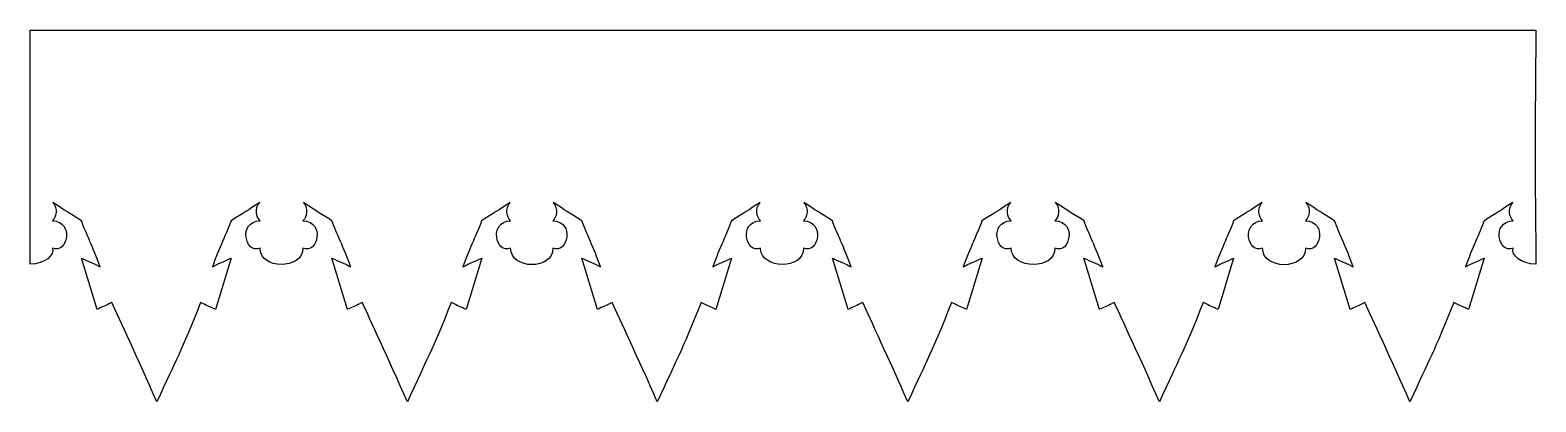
# Model space of a CAD drawing. Header units: centimetres. Extents: x -8.3 to 5.4, y 0.6 to 4.
import ezdxf

# ---------------------------------------------------------------- set-up
doc = ezdxf.new("R2010")
doc.units = ezdxf.units.CM
doc.header["$MEASUREMENT"] = 0
doc.layers.add('Layer 1', color=7, linetype='Continuous')

msp = doc.modelspace()

# ---------------------------------------------------------------- linework, layer by layer
at = {"layer": 'Layer 1', "color": 36}
msp.add_open_spline([(-8.2887, 4.01916), (-8.2887, 4.01916), (-8.28809, 1.89161), (-8.28809, 1.89161), (-8.28809, 1.89161), (-8.15432, 1.89391), (-8.06412, 1.97463), (-8.08598, 2.03858), (-8.08598, 2.03858), (-7.95084, 1.97668), (-7.88326, 2.28586), (-8.08598, 2.28586), (-8.08598, 2.28586), (-8.05117, 2.32037), (-8.03296, 2.39619), (-8.08287, 2.45383), (-8.08287, 2.45383), (-7.96906, 2.37893), (-7.94417, 2.36244), (-7.82168, 2.28703), (-7.82168, 2.28703), (-7.77947, 2.16942), (-7.71522, 2.04529), (-7.65191, 1.86887), (-7.65191, 1.86887), (-7.70204, 1.89635), (-7.76242, 1.91947), (-7.8223, 1.94819), (-7.8223, 1.94819), (-7.8223, 1.94819), (-7.68051, 1.48162), (-7.68051, 1.48162), (-7.68051, 1.48162), (-7.62723, 1.50668), (-7.60345, 1.51637), (-7.54494, 1.54344), (-7.54494, 1.54344), (-7.47678, 1.38943), (-7.31074, 1.03965), (-7.13575, 0.6418), (-7.13575, 0.6418), (-6.95665, 1.03664), (-6.91931, 1.08763), (-6.73837, 1.54344), (-6.73837, 1.54344), (-6.67986, 1.51637), (-6.6567, 1.50667), (-6.60342, 1.48162), (-6.60342, 1.48162), (-6.60342, 1.48162), (-6.46101, 1.94819), (-6.46101, 1.94819), (-6.46101, 1.94819), (-6.52089, 1.91947), (-6.58128, 1.89635), (-6.6314, 1.86887), (-6.6314, 1.86887), (-6.56809, 2.04529), (-6.50383, 2.16942), (-6.46163, 2.28703), (-6.46163, 2.28703), (-6.33914, 2.36244), (-6.31487, 2.37893), (-6.20107, 2.45383), (-6.20107, 2.45383), (-6.25098, 2.39619), (-6.23276, 2.32038), (-6.19796, 2.28586), (-6.19796, 2.28586), (-6.40067, 2.28586), (-6.3331, 1.97668), (-6.19796, 2.03858), (-6.19796, 2.03858), (-6.20503, 1.84236), (-5.80648, 1.83899), (-5.80742, 2.03858), (-5.80742, 2.03858), (-5.67228, 1.97668), (-5.6047, 2.28586), (-5.80742, 2.28586), (-5.80742, 2.28586), (-5.77261, 2.32037), (-5.7544, 2.39619), (-5.80431, 2.45383), (-5.80431, 2.45383), (-5.6905, 2.37893), (-5.66623, 2.36244), (-5.54375, 2.28703), (-5.54375, 2.28703), (-5.50155, 2.16942), (-5.43729, 2.04529), (-5.37398, 1.86887), (-5.37398, 1.86887), (-5.4241, 1.89635), (-5.48449, 1.91947), (-5.54437, 1.94819), (-5.54437, 1.94819), (-5.54437, 1.94819), (-5.40196, 1.48162), (-5.40196, 1.48162), (-5.40196, 1.48162), (-5.34868, 1.50668), (-5.32552, 1.51637), (-5.26701, 1.54344), (-5.26701, 1.54344), (-5.19885, 1.38943), (-5.03282, 1.03965), (-4.85782, 0.6418), (-4.85782, 0.6418), (-4.67872, 1.03664), (-4.64139, 1.08763), (-4.46044, 1.54344), (-4.46044, 1.54344), (-4.40194, 1.51637), (-4.37815, 1.50667), (-4.32488, 1.48162), (-4.32488, 1.48162), (-4.32488, 1.48162), (-4.18247, 1.94819), (-4.18247, 1.94819), (-4.18247, 1.94819), (-4.24235, 1.91947), (-4.30337, 1.89635), (-4.35348, 1.86887), (-4.35348, 1.86887), (-4.29018, 2.04529), (-4.22591, 2.16942), (-4.18371, 2.28703), (-4.18371, 2.28703), (-4.06122, 2.36244), (-4.03633, 2.37893), (-3.92252, 2.45383), (-3.92252, 2.45383), (-3.97243, 2.39619), (-3.95421, 2.32038), (-3.91941, 2.28586), (-3.91941, 2.28586), (-4.12212, 2.28586), (-4.05455, 1.97668), (-3.91941, 2.03858), (-3.91941, 2.03858), (-3.92213, 1.84018), (-3.52856, 1.83677), (-3.53572, 2.03858), (-3.53572, 2.03858), (-3.40058, 1.97668), (-3.333, 2.28586), (-3.53572, 2.28586), (-3.53572, 2.28586), (-3.50091, 2.32037), (-3.4827, 2.39619), (-3.53261, 2.45383), (-3.53261, 2.45383), (-3.4188, 2.37893), (-3.39391, 2.36244), (-3.27142, 2.28703), (-3.27142, 2.28703), (-3.22922, 2.16942), (-3.16496, 2.04529), (-3.10165, 1.86887), (-3.10165, 1.86887), (-3.15177, 1.89635), (-3.21216, 1.91947), (-3.27204, 1.94819), (-3.27204, 1.94819), (-3.27204, 1.94819), (-3.13025, 1.48162), (-3.13025, 1.48162), (-3.13025, 1.48162), (-3.07697, 1.50668), (-3.05319, 1.51637), (-2.99468, 1.54344), (-2.99468, 1.54344), (-2.92652, 1.38943), (-2.76048, 1.03965), (-2.58549, 0.6418), (-2.58549, 0.6418), (-2.40639, 1.03664), (-2.36906, 1.08763), (-2.18811, 1.54344), (-2.18811, 1.54344), (-2.1296, 1.51637), (-2.10644, 1.50667), (-2.05316, 1.48162), (-2.05316, 1.48162), (-2.05316, 1.48162), (-1.91075, 1.94819), (-1.91075, 1.94819), (-1.91075, 1.94819), (-1.97063, 1.91947), (-2.03102, 1.89635), (-2.08114, 1.86887), (-2.08114, 1.86887), (-2.01783, 2.04529), (-1.95357, 2.16942), (-1.91137, 2.28703), (-1.91137, 2.28703), (-1.78889, 2.36244), (-1.76461, 2.37893), (-1.65081, 2.45383), (-1.65081, 2.45383), (-1.70072, 2.39619), (-1.6825, 2.32038), (-1.6477, 2.28586), (-1.6477, 2.28586), (-1.85041, 2.28586), (-1.78284, 1.97668), (-1.6477, 2.03858), (-1.6477, 2.03858), (-1.64651, 1.84257), (-1.24851, 1.83879), (-1.25716, 2.03858), (-1.25716, 2.03858), (-1.12202, 1.97668), (-1.05444, 2.28586), (-1.25716, 2.28586), (-1.25716, 2.28586), (-1.22235, 2.32037), (-1.20414, 2.39619), (-1.25405, 2.45383), (-1.25405, 2.45383), (-1.14024, 2.37893), (-1.11597, 2.36244), (-0.99349, 2.28703), (-0.99349, 2.28703), (-0.95128, 2.16942), (-0.88703, 2.04529), (-0.82372, 1.86887), (-0.82372, 1.86887), (-0.87384, 1.89635), (-0.93423, 1.91947), (-0.99412, 1.94819), (-0.99412, 1.94819), (-0.99412, 1.94819), (-0.85171, 1.48162), (-0.85171, 1.48162), (-0.85171, 1.48162), (-0.79843, 1.50668), (-0.77527, 1.51637), (-0.71676, 1.54344), (-0.71676, 1.54344), (-0.64859, 1.38943), (-0.48257, 1.03965), (-0.30757, 0.6418), (-0.30757, 0.6418), (-0.12847, 1.03664), (-0.09113, 1.08763), (0.08981, 1.54344), (0.08981, 1.54344), (0.14831, 1.51637), (0.1721, 1.50667), (0.22538, 1.48162), (0.22538, 1.48162), (0.22538, 1.48162), (0.36779, 1.94819), (0.36779, 1.94819), (0.36779, 1.94819), (0.30791, 1.91947), (0.24689, 1.89635), (0.19677, 1.86887), (0.19677, 1.86887), (0.26007, 2.04529), (0.32434, 2.16942), (0.36654, 2.28703), (0.36654, 2.28703), (0.48903, 2.36244), (0.51392, 2.37893), (0.62773, 2.45383), (0.62773, 2.45383), (0.57782, 2.39619), (0.59604, 2.32038), (0.63084, 2.28586), (0.63084, 2.28586), (0.42813, 2.28586), (0.4957, 1.97668), (0.63084, 2.03858), (0.63084, 2.03858), (0.63327, 1.84071), (1.03722, 1.83957), (1.03008, 2.03858), (1.03008, 2.03858), (1.16522, 1.97668), (1.2328, 2.28586), (1.03008, 2.28586), (1.03008, 2.28586), (1.06489, 2.32037), (1.0831, 2.39619), (1.03319, 2.45383), (1.03319, 2.45383), (1.147, 2.37893), (1.1719, 2.36244), (1.29438, 2.28703), (1.29438, 2.28703), (1.33659, 2.16942), (1.40084, 2.04529), (1.46415, 1.86887), (1.46415, 1.86887), (1.41403, 1.89635), (1.35364, 1.91947), (1.29376, 1.94819), (1.29376, 1.94819), (1.29376, 1.94819), (1.43555, 1.48162), (1.43555, 1.48162), (1.43555, 1.48162), (1.48883, 1.50668), (1.51261, 1.51637), (1.57112, 1.54344), (1.57112, 1.54344), (1.63928, 1.38943), (1.80532, 1.03965), (1.98031, 0.6418), (1.98031, 0.6418), (2.15941, 1.03664), (2.19675, 1.08763), (2.37769, 1.54344), (2.37769, 1.54344), (2.43619, 1.51637), (2.45936, 1.50667), (2.51264, 1.48162), (2.51264, 1.48162), (2.51264, 1.48162), (2.65505, 1.94819), (2.65505, 1.94819), (2.65505, 1.94819), (2.59517, 1.91947), (2.53478, 1.89635), (2.48466, 1.86887), (2.48466, 1.86887), (2.54797, 2.04529), (2.61223, 2.16942), (2.65443, 2.28703), (2.65443, 2.28703), (2.77692, 2.36244), (2.80119, 2.37893), (2.915, 2.45383), (2.915, 2.45383), (2.86509, 2.39619), (2.88331, 2.32038), (2.91811, 2.28586), (2.91811, 2.28586), (2.7154, 2.28586), (2.78297, 1.97668), (2.91811, 2.03858), (2.91811, 2.03858), (2.91378, 1.83894), (3.31216, 1.83745), (3.30865, 2.03858), (3.30865, 2.03858), (3.44379, 1.97668), (3.51137, 2.28586), (3.30865, 2.28586), (3.30865, 2.28586), (3.34346, 2.32037), (3.36167, 2.39619), (3.31176, 2.45383), (3.31176, 2.45383), (3.42557, 2.37893), (3.44984, 2.36244), (3.57232, 2.28703), (3.57232, 2.28703), (3.61453, 2.16942), (3.67879, 2.04529), (3.74209, 1.86887), (3.74209, 1.86887), (3.69197, 1.89635), (3.63158, 1.91947), (3.5717, 1.94819), (3.5717, 1.94819), (3.5717, 1.94819), (3.71411, 1.48162), (3.71411, 1.48162), (3.71411, 1.48162), (3.76739, 1.50668), (3.79055, 1.51637), (3.84905, 1.54344), (3.84905, 1.54344), (3.91722, 1.38943), (4.08324, 1.03965), (4.25825, 0.6418), (4.25825, 0.6418), (4.43735, 1.03664), (4.47468, 1.08763), (4.65562, 1.54344), (4.65562, 1.54344), (4.71413, 1.51637), (4.73792, 1.50667), (4.79119, 1.48162), (4.79119, 1.48162), (4.79119, 1.48162), (4.9336, 1.94819), (4.9336, 1.94819), (4.9336, 1.94819), (4.87372, 1.91947), (4.8127, 1.89635), (4.76259, 1.86887), (4.76259, 1.86887), (4.8259, 2.04529), (4.89016, 2.16942), (4.93236, 2.28703), (4.93236, 2.28703), (5.05484, 2.36244), (5.07974, 2.37893), (5.19355, 2.45383), (5.19355, 2.45383), (5.14364, 2.39619), (5.16185, 2.32038), (5.19666, 2.28586), (5.19666, 2.28586), (4.99395, 2.28586), (5.06152, 1.97668), (5.19666, 2.03858), (5.19666, 2.03858), (5.1748, 1.97462), (5.26934, 1.89391), (5.40312, 1.89161), (5.40312, 1.89161), (5.39384, 3.02865), (5.39438, 3.03348), (5.40312, 4.01916), (5.40312, 4.01916), (5.40312, 4.01916), (-8.28864, 4.01916), (-8.28864, 4.01916), (-8.28864, 4.01916), (-8.28864, 4.01916), (-8.2887, 4.01916), (-8.2887, 4.01916)], degree=3, knots=[0, 0, 0, 0, 0.00925926, 0.00925926, 0.00925926, 0.00925926, 0.01851852, 0.01851852, 0.01851852, 0.01851852, 0.02777778, 0.02777778, 0.02777778, 0.02777778, 0.03703704, 0.03703704, 0.03703704, 0.03703704, 0.0462963, 0.0462963, 0.0462963, 0.0462963, 0.05555556, 0.05555556, 0.05555556, 0.05555556, 0.06481481, 0.06481481, 0.06481481, 0.06481481, 0.07407407, 0.07407407, 0.07407407, 0.07407407, 0.08333333, 0.08333333, 0.08333333, 0.08333333, 0.09259259, 0.09259259, 0.09259259, 0.09259259, 0.10185185, 0.10185185, 0.10185185, 0.10185185, 0.11111111, 0.11111111, 0.11111111, 0.11111111, 0.12037037, 0.12037037, 0.12037037, 0.12037037, 0.12962963, 0.12962963, 0.12962963, 0.12962963, 0.13888889, 0.13888889, 0.13888889, 0.13888889, 0.14814815, 0.14814815, 0.14814815, 0.14814815, 0.15740741, 0.15740741, 0.15740741, 0.15740741, 0.16666667, 0.16666667, 0.16666667, 0.16666667, 0.17592593, 0.17592593, 0.17592593, 0.17592593, 0.18518519, 0.18518519, 0.18518519, 0.18518519, 0.19444444, 0.19444444, 0.19444444, 0.19444444, 0.2037037, 0.2037037, 0.2037037, 0.2037037, 0.21296296, 0.21296296, 0.21296296, 0.21296296, 0.22222222, 0.22222222, 0.22222222, 0.22222222, 0.23148148, 0.23148148, 0.23148148, 0.23148148, 0.24074074, 0.24074074, 0.24074074, 0.24074074, 0.25, 0.25, 0.25, 0.25, 0.25925926, 0.25925926, 0.25925926, 0.25925926, 0.26851852, 0.26851852, 0.26851852, 0.26851852, 0.27777778, 0.27777778, 0.27777778, 0.27777778, 0.28703704, 0.28703704, 0.28703704, 0.28703704, 0.2962963, 0.2962963, 0.2962963, 0.2962963, 0.30555556, 0.30555556, 0.30555556, 0.30555556, 0.31481481, 0.31481481, 0.31481481, 0.31481481, 0.32407407, 0.32407407, 0.32407407, 0.32407407, 0.33333333, 0.33333333, 0.33333333, 0.33333333, 0.34259259, 0.34259259, 0.34259259, 0.34259259, 0.35185185, 0.35185185, 0.35185185, 0.35185185, 0.36111111, 0.36111111, 0.36111111, 0.36111111, 0.37037037, 0.37037037, 0.37037037, 0.37037037, 0.37962963, 0.37962963, 0.37962963, 0.37962963, 0.38888889, 0.38888889, 0.38888889, 0.38888889, 0.39814815, 0.39814815, 0.39814815, 0.39814815, 0.40740741, 0.40740741, 0.40740741, 0.40740741, 0.41666667, 0.41666667, 0.41666667, 0.41666667, 0.42592593, 0.42592593, 0.42592593, 0.42592593, 0.43518519, 0.43518519, 0.43518519, 0.43518519, 0.44444444, 0.44444444, 0.44444444, 0.44444444, 0.4537037, 0.4537037, 0.4537037, 0.4537037, 0.46296296, 0.46296296, 0.46296296, 0.46296296, 0.47222222, 0.47222222, 0.47222222, 0.47222222, 0.48148148, 0.48148148, 0.48148148, 0.48148148, 0.49074074, 0.49074074, 0.49074074, 0.49074074, 0.5, 0.5, 0.5, 0.5, 0.50925926, 0.50925926, 0.50925926, 0.50925926, 0.51851852, 0.51851852, 0.51851852, 0.51851852, 0.52777778, 0.52777778, 0.52777778, 0.52777778, 0.53703704, 0.53703704, 0.53703704, 0.53703704, 0.5462963, 0.5462963, 0.5462963, 0.5462963, 0.55555556, 0.55555556, 0.55555556, 0.55555556, 0.56481481, 0.56481481, 0.56481481, 0.56481481, 0.57407407, 0.57407407, 0.57407407, 0.57407407, 0.58333333, 0.58333333, 0.58333333, 0.58333333, 0.59259259, 0.59259259, 0.59259259, 0.59259259, 0.60185185, 0.60185185, 0.60185185, 0.60185185, 0.61111111, 0.61111111, 0.61111111, 0.61111111, 0.62037037, 0.62037037, 0.62037037, 0.62037037, 0.62962963, 0.62962963, 0.62962963, 0.62962963, 0.63888889, 0.63888889, 0.63888889, 0.63888889, 0.64814815, 0.64814815, 0.64814815, 0.64814815, 0.65740741, 0.65740741, 0.65740741, 0.65740741, 0.66666667, 0.66666667, 0.66666667, 0.66666667, 0.67592593, 0.67592593, 0.67592593, 0.67592593, 0.68518519, 0.68518519, 0.68518519, 0.68518519, 0.69444444, 0.69444444, 0.69444444, 0.69444444, 0.7037037, 0.7037037, 0.7037037, 0.7037037, 0.71296296, 0.71296296, 0.71296296, 0.71296296, 0.72222222, 0.72222222, 0.72222222, 0.72222222, 0.73148148, 0.73148148, 0.73148148, 0.73148148, 0.74074074, 0.74074074, 0.74074074, 0.74074074, 0.75, 0.75, 0.75, 0.75, 0.75925926, 0.75925926, 0.75925926, 0.75925926, 0.76851852, 0.76851852, 0.76851852, 0.76851852, 0.77777778, 0.77777778, 0.77777778, 0.77777778, 0.78703704, 0.78703704, 0.78703704, 0.78703704, 0.7962963, 0.7962963, 0.7962963, 0.7962963, 0.80555556, 0.80555556, 0.80555556, 0.80555556, 0.81481481, 0.81481481, 0.81481481, 0.81481481, 0.82407407, 0.82407407, 0.82407407, 0.82407407, 0.83333333, 0.83333333, 0.83333333, 0.83333333, 0.84259259, 0.84259259, 0.84259259, 0.84259259, 0.85185185, 0.85185185, 0.85185185, 0.85185185, 0.86111111, 0.86111111, 0.86111111, 0.86111111, 0.87037037, 0.87037037, 0.87037037, 0.87037037, 0.87962963, 0.87962963, 0.87962963, 0.87962963, 0.88888889, 0.88888889, 0.88888889, 0.88888889, 0.89814815, 0.89814815, 0.89814815, 0.89814815, 0.90740741, 0.90740741, 0.90740741, 0.90740741, 0.91666667, 0.91666667, 0.91666667, 0.91666667, 0.92592593, 0.92592593, 0.92592593, 0.92592593, 0.93518519, 0.93518519, 0.93518519, 0.93518519, 0.94444444, 0.94444444, 0.94444444, 0.94444444, 0.9537037, 0.9537037, 0.9537037, 0.9537037, 0.96296296, 0.96296296, 0.96296296, 0.96296296, 0.97222222, 0.97222222, 0.97222222, 0.97222222, 0.98148148, 0.98148148, 0.98148148, 0.98148148, 1, 1, 1, 1], dxfattribs=at)

doc.saveas('drawing.dxf')
